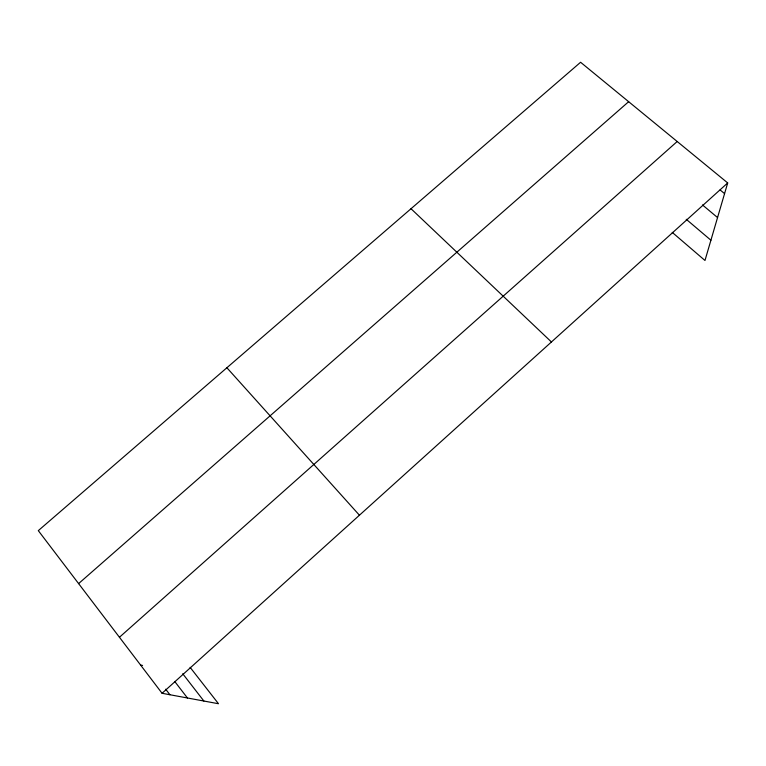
<?xml version="1.0" encoding="UTF-8"?>
<svg xmlns="http://www.w3.org/2000/svg" width="766" height="766" viewBox="0 0 766 766"><rect width="100%" height="100%" fill="white"/><g stroke="black" fill="none" stroke-linecap="round" stroke-linejoin="round"><path stroke-width="1.15" d="M190.121 667.349L218.492 703.734L162.076 693.287L38.3 530.637L580.59 62.266L727.7 182.94L704.979 260.478L672.242 232.385M162.076 693.287L727.7 182.94M119.439 637.264L677.192 141.509M78.601 583.596L628.656 101.696M140.523 664.974L142.572 665.472M720.097 189.939L724.569 193.626M702.499 204.953L717.55 217.563M686.24 219.287L710.915 240.218M411.016 208.725L551.443 341.971M226.889 367.757L359.436 515.212M182.739 673.754L203.871 701.024M174.744 681.491L187.431 697.979M165.686 689.189L169.928 694.743"/></g></svg>
